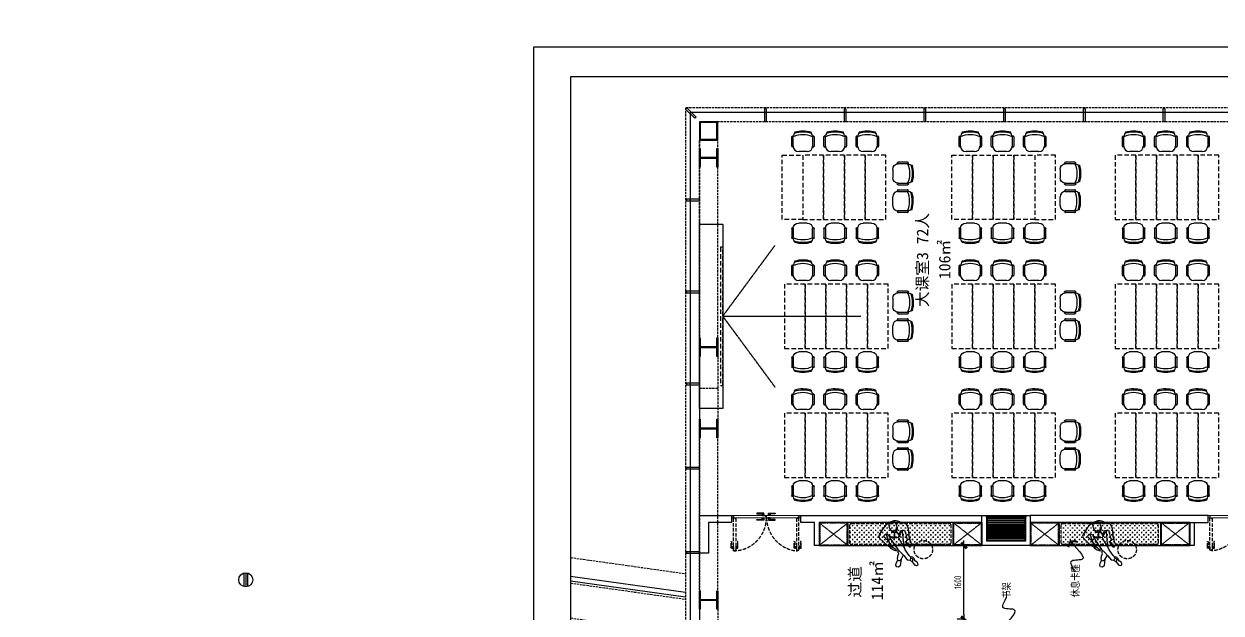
# Model space of a CAD drawing. Header units: millimetres. Extents: x 285006 to 3037698, y -2820855 to 192241.
# Drawn here: x 834084 to 860087, y -625868 to -613076 of the extents above; entities that cross this region are included whole.
import ezdxf
from ezdxf.enums import TextEntityAlignment as Align
from ezdxf.xclip import XClip

# ---------------------------------------------------------------- set-up
doc = ezdxf.new("R2010")
doc.units = ezdxf.units.MM
doc.header["$XCLIPFRAME"] = 2
doc.header["$PDMODE"] = 35
doc.header["$PDSIZE"] = -0.1
for name, pattern in [('1#C-6F$0$CONTINOUS', [0]), ('1#C-6F$0$DASHED2', [0.375, 0.25, -0.125]), ('DASH', [0.35, 0.25, -0.1]), ('DASHED', [0.75, 0.5, -0.25])]:
    doc.linetypes.add(name, pattern=pattern)
for name, color, linetype in [('1#C-6F$0$0-XREF', 7, 'Continuous'), ('1#C-6F$0$S-W-BEAMLINE', 4, '1#C-6F$0$DASHED2'), ('1#C-6F$0$文字图层', 7, 'Continuous'), ('1#C-6F$0$汇水面积', 3, 'Continuous'), ('4玻璃幕墙', 1, 'Continuous'), ('6铝型材', 8, 'Continuous'), ('___', 4, 'Continuous'), ('__附着_A10-J_KJ_2_B_28F_SEN22M3I_设计区$0$A_WALL_BRIK(砌块墙)', 190, 'Continuous'), ('A-DOOR', 60, 'Continuous'), ('BS-SHORT CABINET', 30, 'Continuous'), ('DOOR', 60, 'Continuous'), ('DOOR--02', 8, 'Continuous'), ('DS-FINISH', 20, 'Continuous'), ('FF-FIXT--02', 8, 'DASH'), ('FF-FURN', 51, 'Continuous'), ('FF-TEXT', 50, 'Continuous'), ('FF-活动家具', 51, 'Continuous'), ('FF1-固定家具(落地、到顶)', 30, 'Continuous'), ('WALL', 255, 'Continuous'), ('WALL-地台', 8, 'Continuous')]:
    doc.layers.add(name, color=color, linetype=linetype)
doc.layers.add('WALL-1C-6F-1$0$A-WALL-GLAZ', color=142, linetype='Continuous', lineweight=18)
doc.styles.add('ar', font='arial.ttf')
doc.styles.add('CCD_DIM', font='archs.shx', dxfattribs={"width": 0.7})
doc.styles.add('DIA', font='')
doc.styles.add('T9-L46$0$CCDI-TOG-01', font='arial.ttf')
doc.styles.get('DIA').set_extended_font_data('SimSun')
doc.dimstyles.new('DIM_100', dxfattribs={"dimscale": 100, "dimtxt": 1.5, "dimasz": 1, "dimexe": 1.5, "dimexo": 1.5, "dimgap": 0.6, "dimtad": 1, "dimdec": 0, "dimrnd": 5, "dimzin": 12, "dimdsep": 46, "dimtxsty": 'CCD_DIM', "dimblk": 'CCD_Dimension_Tick', "dimcen": 0.125, "dimclrd": 44, "dimclre": 44, "dimclrt": 50, "dimadec": 0, "dimazin": 0, "dimtfac": 1, "dimtdec": 0, "dimtix": 1, "dimtmove": 2, "dimatfit": 3, "dimldrblk": 'CCD_Leader_Dot', "dimfxl": 5, "dimtvp": 1, "dimtolj": 1, "dimtzin": 0, "dimarcsym": 0})
doc.dimstyles.new('HBA_100', dxfattribs={"dimscale": 100, "dimtxt": 2.5, "dimasz": 1, "dimexe": 2, "dimexo": 2.5, "dimgap": 0.6, "dimtad": 1, "dimdec": 0, "dimzin": 0, "dimdsep": 46, "dimtxsty": 'ar', "dimblk": 'CCD_Dimension_Tick', "dimcen": 0.125, "dimclrd": 44, "dimclre": 44, "dimclrt": 50, "dimadec": 0, "dimazin": 0, "dimtfac": 1, "dimtdec": 0, "dimtix": 1, "dimtmove": 2, "dimatfit": 2, "dimldrblk": 'CCD_Leader_Dot', "dimfxl": 1, "dimtvp": 1, "dimtolj": 1, "dimtzin": 0, "dimarcsym": 0})

# ---------------------------------------------------------------- blocks, each defined once
blk = doc.blocks.new('WALL-1C-6F-1$0$mullion_____')
at = {"layer": '6铝型材'}
for p, q in [((-36798, -1713), (-36798, -1433)), ((-36798, -1433), (-36758, -1433)), ((-36758, -1713), (-36758, -1433)), ((-36798, -1713), (-36758, -1713)), ((-36778, -1713), (-36778, -1733))]:
    blk.add_line(p, q, dxfattribs=at)
blk = doc.blocks.new('WALL-1C-6F-1')
at = {"layer": '4玻璃幕墙'}
for p, q in [((98388635, 18822923), (98374985, 18822923)), ((98374985, 18822923), (98374985, 18796566))]:
    blk.add_line(p, q, dxfattribs=at)
for points in [[(98353235, 18815548), (98374885, 18812505)], [(98353235, 18815447), (98374885, 18812404)]]:
    blk.add_lwpolyline(points, dxfattribs=at)
at = {"layer": 'WALL-地台', "linetype": 'DASH', "ltscale": 200}
for p, q in [((98388735, 18823023), (98374885, 18823023)), ((98374885, 18823023), (98374885, 18796546)), ((98388435, 18822723), (98375185, 18822723)), ((98375185, 18822723), (98375185, 18796566))]:
    blk.add_line(p, q, dxfattribs=at)
for points in [[(98353235, 18815952), (98374885, 18812909)], [(98353235, 18815396), (98374885, 18812354)], [(98353235, 18814639), (98374885, 18811596)], [(98353235, 18814336), (98374885, 18811293)]]:
    blk.add_lwpolyline(points, dxfattribs=at)
at = {"layer": 'WALL-1C-6F-1$0$A-WALL-GLAZ', "lineweight": -3}
for p, rotation in [((98350105, 18795791), 224.9999997527846), ((98339838, 18821289), 180.0000003973278), ((98341569, 18821289), 180.0000003973278), ((98343301, 18821289), 180.0000003973278), ((98345032, 18821289), 180.0000003973278), ((98346763, 18821289), 180.0000003973278), ((98348494, 18821289), 180.0000003973278), ((98376618, 18784248), 269.9999995734953), ((98376618, 18782251), 269.9999995734953), ((98376618, 18780254), 269.9999995734953), ((98376618, 18778424), 269.9999995734953), ((98376618, 18776594), 269.9999995734953)]:
    blk.add_blockref('WALL-1C-6F-1$0$mullion_____', p, dxfattribs=dict(at, rotation=rotation))
blk = doc.blocks.new('1#C-6F$0$DSADSAD')
at = {"layer": '1#C-6F$0$文字图层', "color": 6}
for p, q in [((7943089, -1493991), (7943089, -1494579)), ((7943165, -1493981), (7943165, -1494588)), ((7943241, -1493991), (7943241, -1494579))]:
    blk.add_line(p, q, dxfattribs=at)
blk.add_circle((7943165, -1494285), 304, dxfattribs=at)
blk = doc.blocks.new('A$C64783269')
at = {"layer": 'FF-活动家具'}
for p, q in [((1, 151), (1, 400)), ((41, 151), (41, 400)), ((570, 399), (570, 150)), ((610, 399), (610, 150)), ((419, 0), (191, 0))]:
    blk.add_line(p, q, dxfattribs=at)
for centre, radius, start, end in [((21, 405), 20.8, 344.5058, 195.4229), ((461, 332), 426, 152.8506, 170.8394), ((305, -144), 604, 64.0229, 115.9163), ((305, -200), 730, 70.8382, 109.1021), ((305, -192), 752, 72.7146, 107.2107), ((149, 332), 426, 9.0894, 27.0688), ((590, 405), 20.8, 344.5058, 195.4229), ((21, 145), 20.8, 164.5058, 15.4229), ((191, 150), 150, 179.9644, 269.9644), ((419, 150), 150, 269.9644, 359.9644), ((590, 145), 20.8, 164.5058, 15.4229)]:
    blk.add_arc(centre, radius, start, end, dxfattribs=at)
blk = doc.blocks.new('1#C-6F$0$A$C346419F8')
at = {"layer": '1#C-6F$0$S-W-BEAMLINE', "color": 6, "linetype": '1#C-6F$0$CONTINOUS'}
for points in [[(0, 400), (0, 0), (400, 0), (400, 400)], [(20, 380), (20, 20), (380, 20), (380, 380)]]:
    blk.add_lwpolyline(points, close=True, dxfattribs=at)
blk = doc.blocks.new('1#C-6F$0$A$C13D20D7F')
at = {"layer": '1#C-6F$0$S-W-BEAMLINE', "color": 6, "linetype": '1#C-6F$0$CONTINOUS'}
blk.add_lwpolyline([(380, 200), (20, 200), (20, 13), (0, 13), (0, 413), (20, 413), (20, 225), (380, 225), (380, 413), (400, 413), (400, 13), (380, 13)], close=True, dxfattribs=at)
blk = doc.blocks.new('dfgdergherhre')
at = {"layer": 'WALL-地台', "linetype": 'DASH', "ltscale": 200}
for p, q in [((3268329, 4622650, 0), (3268329, 4627346, 0)), ((3268729, 4622650, 0), (3268729, 4627346, 0)), ((3268329, 4622650, 0), (3268329, 4621284, 0)), ((3268729, 4622650, 0), (3268729, 4621284, 0)), ((3268729, 4621955, 0), (3268329, 4621955, 0)), ((3268329, 4617160, 0), (3268329, 4621284, 0)), ((3268729, 4617160, 0), (3268729, 4621284, 0)), ((3268329, 4617160, 0), (3268329, 4615794, 0)), ((3268729, 4617160, 0), (3268729, 4615794, 0))]:
    blk.add_line(p, q, dxfattribs=at)
at = {"layer": '1#C-6F$0$0-XREF', "ltscale": 1.5, "rotation": 359.999308722076}
for name, p in [('1#C-6F$0$A$C346419F8', (3268329, 4627346, 0)), ('1#C-6F$0$A$C13D20D7F', (3268329, 4626749, 0)), ('1#C-6F$0$A$C13D20D7F', (3268329, 4622638, 0)), ('1#C-6F$0$A$C13D20D7F', (3268329, 4620872, 0)), ('1#C-6F$0$A$C13D20D7F', (3268329, 4617147, 0))]:
    blk.add_blockref(name, p, dxfattribs=at)
blk = doc.blocks.new('*U477')
at = {"layer": 'DOOR', "linetype": 'Continuous', "lineweight": 0, "ltscale": 1000}
for points in [[(-758, 17), (-758, 50), (-1461, 50), (-1461, 50), (-1461, 50), (-1461, 50), (-1461, 50), (-1461, 50), (-1461, 50), (-1461, 50), (-1461, 50), (-1461, 50), (-1461, 50), (-1461, 50), (-1461, 50), (-1461, 50), (-1461, 50), (-1462, 50), (-1462, 18), (-1447, 18), (-1447, 0), (-1446, 0), (-1446, 0), (-1446, 0), (-1446, 0), (-742, 0), (-742, 17)], [(-755, 20), (-755, 50), (-39, 50), (-39, 50), (-39, 50), (-39, 50), (-39, 50), (-39, 50), (-39, 50), (-39, 50), (-39, 50), (-39, 50), (-39, 50), (-39, 50), (-39, 50), (-39, 50), (-39, 50), (-38, 50), (-38, 18), (-53, 18), (-53, 0), (-54, 0), (-54, 0), (-54, 0), (-54, 0), (-739, 0), (-739, 20), (-755, 20)]]:
    blk.add_lwpolyline(points, close=True, dxfattribs=at)
at = {"layer": 'DOOR--02', "linetype": 'DASH', "ltscale": 300}
for p, q in [((-1509, 676), (-1509, 562)), ((-1363, 676), (-1363, 562)), ((-136, 676), (-136, 562)), ((10, 676), (10, 562))]:
    blk.add_line(p, q, dxfattribs=at)
at = {"layer": 'DOOR--02'}
for p, q in [((-835, 98), (-949, 98)), ((-665, 98), (-551, 98)), ((-835, -48), (-949, -48)), ((-665, -48), (-551, -48))]:
    blk.add_line(p, q, dxfattribs=at)
at = {"layer": 'DOOR--02', "linetype": 'DASH', "ltscale": 300}
for points in [[(-1473, 677), (-1473, 712), (-1511, 712), (-1511, 669)], [(-1511, 712), (-1499, 702), (-1499, 676)], [(-1511, 676), (-1511, 562), (-1499, 562), (-1499, 676)], [(-1501, 676), (-1511, 676)], [(-1501, 676), (-1473, 676), (-1473, 676)], [(-1461, 676), (-1461, 727), (-1471, 726), (-1471, 676), (-1461, 676)], [(-1471, 710), (-1461, 710)], [(-1471, 693), (-1461, 693)], [(-1411, 676), (-1411, 727), (-1401, 726), (-1401, 676), (-1411, 676)], [(-1401, 710), (-1411, 710)], [(-1401, 693), (-1411, 693)], [(-1399, 677), (-1399, 712), (-1361, 712), (-1361, 669)], [(-1371, 676), (-1399, 676), (-1399, 676)], [(-1361, 712), (-1373, 702), (-1373, 676)], [(-1361, 676), (-1361, 562), (-1373, 562), (-1373, 676)], [(-1371, 676), (-1361, 676)], [(-100, 677), (-100, 712), (-138, 712), (-138, 669)], [(-138, 712), (-126, 702), (-126, 676)], [(-138, 676), (-138, 562), (-126, 562), (-126, 676)], [(-128, 676), (-138, 676)], [(-128, 676), (-100, 676), (-100, 676)], [(-88, 676), (-88, 727), (-98, 726), (-98, 676), (-88, 676)], [(-98, 710), (-88, 710)], [(-98, 693), (-88, 693)], [(-38, 676), (-38, 727), (-28, 726), (-28, 676), (-38, 676)], [(-28, 710), (-38, 710)], [(-28, 693), (-38, 693)], [(-26, 677), (-26, 712), (12, 712), (12, 669)], [(2, 676), (-26, 676), (-26, 676)], [(12, 712), (0, 702), (0, 676)], [(12, 676), (12, 562), (0, 562), (0, 676)], [(2, 676), (12, 676)]]:
    blk.add_lwpolyline(points, dxfattribs=at)
for points in [[(-1473, 711), (-1473, 677), (-1471, 677), (-1471, 711)], [(-1428, 755), (-1461, 755), (-1461, 51), (-1461, 51), (-1461, 51), (-1461, 51), (-1461, 51), (-1461, 51), (-1461, 51), (-1461, 51), (-1461, 51), (-1461, 51), (-1461, 51), (-1461, 51), (-1461, 51), (-1461, 51), (-1461, 51), (-1461, 50), (-1429, 50), (-1429, 65), (-1411, 65), (-1411, 66), (-1411, 66), (-1411, 66), (-1411, 66), (-1411, 770), (-1428, 770)], [(-1399, 711), (-1399, 677), (-1401, 677), (-1401, 711)], [(-100, 711), (-100, 677), (-98, 677), (-98, 711)], [(-68, 766), (-38, 766), (-38, 51), (-38, 51), (-38, 51), (-38, 51), (-38, 51), (-38, 51), (-38, 51), (-38, 51), (-38, 51), (-38, 51), (-38, 51), (-38, 51), (-38, 51), (-38, 51), (-38, 51), (-38, 50), (-70, 50), (-70, 65), (-88, 65), (-88, 66), (-88, 66), (-88, 66), (-88, 66), (-88, 751), (-68, 751), (-68, 766)], [(-26, 711), (-26, 677), (-28, 677), (-28, 711)]]:
    blk.add_lwpolyline(points, close=True, dxfattribs=at)
at = {"layer": 'DOOR--02'}
for points in [[(-835, 100), (-949, 100), (-949, 88), (-835, 88)], [(-834, 62), (-800, 62), (-800, 100), (-843, 100)], [(-836, 50), (-785, 50), (-785, 60), (-836, 60), (-836, 50)], [(-835, 90), (-835, 100)], [(-800, 100), (-809, 88), (-835, 88)], [(-835, 90), (-835, 62), (-835, 62)], [(-819, 60), (-819, 50)], [(-802, 60), (-802, 50)], [(-664, 50), (-715, 50), (-715, 60), (-664, 60), (-664, 50)], [(-666, 62), (-700, 62), (-700, 100), (-657, 100)], [(-700, 100), (-691, 88), (-665, 88)], [(-698, 60), (-698, 50)], [(-681, 60), (-681, 50)], [(-665, 100), (-551, 100), (-551, 88), (-665, 88)], [(-665, 90), (-665, 100)], [(-665, 90), (-665, 62), (-665, 62)], [(-835, -50), (-949, -50), (-949, -38), (-835, -38)], [(-834, -12), (-800, -12), (-800, -50), (-843, -50)], [(-836, 0), (-785, 0), (-785, -10), (-836, -10), (-836, 0)], [(-835, -40), (-835, -12), (-835, -12)], [(-800, -50), (-809, -38), (-835, -38)], [(-835, -40), (-835, -50)], [(-819, -10), (-819, 0)], [(-802, -10), (-802, 0)], [(-664, 0), (-715, 0), (-715, -10), (-664, -10), (-664, 0)], [(-666, -12), (-700, -12), (-700, -50), (-657, -50)], [(-700, -50), (-691, -38), (-665, -38)], [(-698, -10), (-698, 0)], [(-681, -10), (-681, 0)], [(-665, -40), (-665, -12), (-665, -12)], [(-665, -50), (-551, -50), (-551, -38), (-665, -38)], [(-665, -40), (-665, -50)]]:
    blk.add_lwpolyline(points, dxfattribs=at)
for points in [[(-800, 62), (-835, 62), (-835, 60), (-800, 60)], [(-700, 62), (-665, 62), (-665, 60), (-700, 60)], [(-800, -12), (-835, -12), (-835, -10), (-800, -10)], [(-700, -12), (-665, -12), (-665, -10), (-700, -10)]]:
    blk.add_lwpolyline(points, close=True, dxfattribs=at)
at = {"layer": 'DOOR--02', "linetype": 'DASH', "ltscale": 300}
for centre, radius, start, end in [((-1494, 38), 736, 0.9237, 83.5121), ((-39, 50), 716, 89.9199, 182.4029)]:
    blk.add_arc(centre, radius, start, end, dxfattribs=at)
at = {"layer": 'DS-FINISH', "linetype": 'Continuous', "lineweight": 0, "ltscale": 1000}
for points in [[(-1500, 50), (-1465, 50), (-1465, 15), (-1450, 15), (-1450, 0), (-1500, 0), (-1500, 50)], [(-35, 50), (0, 50), (0, 0), (-50, 0), (-50, 15), (-35, 15), (-35, 50), (0, 50)]]:
    blk.add_lwpolyline(points, dxfattribs=at)
blk = doc.blocks.new('A$C2ABA4370')
at = {"color": 8}
blk.add_wipeout([(671, 1032), (702, 979), (717, 925), (736, 785), (733, 736), (758, 678), (749, 668), (777, 596), (798, 536), (780, 523), (776, 513), (764, 505), (757, 489), (752, 482), (736, 501), (723, 496), (698, 596), (689, 592), (675, 557), (667, 557), (662, 570), (664, 632), (693, 658), (680, 676), (650, 806), (621, 897), (590, 896), (575, 874), (600, 565), (610, 492), (640, 423), (736, 287), (774, 242), (796, 252), (829, 237), (860, 203), (855, 190), (889, 146), (928, 122), (943, 94), (949, 57), (914, 40), (870, 51), (822, 107), (804, 136), (749, 171), (686, 183), (603, 283), (590, 295), (539, 199), (517, 34), (476, 0), (433, 8), (411, 41), (421, 90), (446, 149), (456, 182), (449, 198), (457, 272), (483, 329), (471, 350), (471, 416), (457, 431), (300, 666), (261, 726), (243, 760), (259, 772), (244, 777), (192, 807), (175, 801), (242, 619), (256, 596), (258, 579), (279, 567), (297, 550), (287, 536), (303, 524), (322, 505), (330, 493), (349, 472), (393, 438), (418, 423), (406, 420), (430, 407), (427, 397), (353, 421), (283, 465), (251, 509), (239, 507), (207, 533), (166, 560), (103, 626), (18, 700), (0, 748), (12, 788), (67, 880), (121, 959), (172, 1013), (224, 1057), (275, 1086), (366, 1120), (421, 1120), (485, 1103), (551, 1071), (592, 1075), (623, 1064)], dxfattribs=at)
for p, q in [((67, 880), (12, 788)), ((121, 959), (67, 880)), ((172, 1013), (121, 959)), ((224, 1057), (172, 1013)), ((275, 1086), (224, 1057)), ((261, 1062), (240, 1032)), ((240, 1032), (244, 991)), ((248, 977), (243, 975)), ((243, 975), (260, 942)), ((244, 991), (248, 977)), ((260, 942), (279, 905)), ((299, 1086), (261, 1062)), ((366, 1120), (275, 1086)), ((279, 905), (304, 871)), ((337, 1095), (299, 1086)), ((322, 877), (300, 888)), ((304, 871), (326, 851)), ((356, 872), (322, 877)), ((376, 1090), (337, 1095)), ((390, 880), (356, 872)), ((421, 1120), (366, 1120)), ((401, 1069), (376, 1090)), ((411, 893), (390, 880)), ((414, 1051), (401, 1069)), ((410, 866), (432, 881)), ((424, 912), (411, 893)), ((436, 895), (411, 875)), ((424, 1047), (414, 1051)), ((437, 918), (416, 945)), ((416, 945), (424, 912)), ((485, 1103), (421, 1120)), ((421, 869), (444, 828)), ((431, 1013), (424, 1047)), ((452, 954), (431, 1013)), ((432, 881), (450, 908)), ((450, 939), (437, 918)), ((450, 908), (452, 954)), ((551, 1071), (485, 1103)), ((513, 871), (504, 838)), ((535, 876), (513, 871)), ((570, 880), (535, 876)), ((592, 1075), (551, 1071)), ((575, 874), (590, 896)), ((600, 565), (575, 874)), ((590, 896), (621, 897)), ((623, 1064), (592, 1075)), ((621, 897), (650, 806)), ((671, 1032), (623, 1064)), ((702, 979), (671, 1032)), ((717, 925), (702, 979)), ((736, 785), (717, 925)), ((12, 788), (0, 748)), ((0, 748), (18, 700)), ((18, 700), (103, 626)), ((103, 626), (166, 560)), ((126, 731), (133, 771)), ((167, 698), (126, 731)), ((133, 771), (159, 796)), ((159, 796), (192, 807)), ((232, 634), (167, 698)), ((175, 801), (242, 619)), ((192, 807), (244, 777)), ((256, 596), (232, 634)), ((259, 772), (243, 760)), ((243, 760), (261, 726)), ((244, 777), (259, 772)), ((258, 579), (256, 596)), ((279, 567), (258, 579)), ((263, 753), (261, 763)), ((261, 726), (300, 666)), ((295, 738), (263, 753)), ((343, 726), (295, 738)), ((300, 666), (457, 431)), ((370, 701), (321, 704)), ((326, 851), (353, 845)), ((364, 854), (342, 855)), ((387, 746), (343, 726)), ((353, 845), (379, 850)), ((390, 720), (370, 701)), ((379, 850), (399, 836)), ((395, 728), (382, 838)), ((407, 706), (395, 728)), ((399, 836), (409, 842)), ((469, 722), (407, 706)), ((409, 842), (410, 866)), ((444, 828), (473, 793)), ((499, 770), (469, 722)), ((473, 793), (487, 791)), ((512, 646), (473, 719)), ((504, 838), (480, 807)), ((482, 747), (515, 750)), ((487, 791), (499, 770)), ((503, 777), (521, 793)), ((566, 558), (512, 646)), ((521, 793), (532, 816)), ((650, 806), (680, 676)), ((664, 632), (662, 570)), ((693, 658), (664, 632)), ((675, 557), (689, 592)), ((680, 676), (693, 658)), ((689, 592), (698, 596)), ((690, 676), (708, 689)), ((698, 596), (723, 496)), ((708, 689), (750, 682)), ((733, 736), (736, 785)), ((758, 678), (733, 736)), ((749, 668), (758, 678)), ((777, 596), (749, 668)), ((798, 536), (777, 596)), ((166, 560), (207, 533)), ((207, 533), (239, 507)), ((239, 507), (251, 509)), ((246, 534), (260, 550)), ((247, 513), (246, 534)), ((251, 509), (283, 465)), ((260, 550), (283, 552)), ((297, 550), (279, 567)), ((297, 496), (279, 496)), ((283, 465), (353, 421)), ((287, 536), (297, 550)), ((303, 524), (287, 536)), ((314, 485), (297, 496)), ((322, 505), (303, 524)), ((325, 480), (314, 485)), ((330, 493), (322, 505)), ((329, 489), (325, 480)), ((349, 472), (330, 493)), ((393, 438), (349, 472)), ((353, 421), (427, 397)), ((418, 423), (393, 438)), ((406, 420), (418, 423)), ((430, 407), (406, 420)), ((427, 397), (430, 407)), ((457, 431), (533, 353)), ((457, 272), (483, 329)), ((471, 350), (471, 416)), ((483, 329), (471, 350)), ((533, 353), (603, 283)), ((590, 295), (537, 196)), ((610, 487), (566, 558)), ((610, 492), (600, 565)), ((640, 423), (610, 492)), ((736, 287), (640, 423)), ((662, 570), (667, 557)), ((667, 557), (675, 557)), ((723, 496), (736, 501)), ((736, 501), (752, 482)), ((752, 482), (757, 489)), ((757, 489), (764, 505)), ((764, 505), (776, 513)), ((776, 513), (780, 523)), ((780, 523), (798, 536)), ((411, 41), (421, 90)), ((433, 8), (411, 41)), ((421, 90), (446, 149)), ((476, 0), (433, 8)), ((446, 149), (456, 182)), ((449, 198), (457, 272)), ((466, 160), (449, 198)), ((485, 152), (466, 160)), ((517, 34), (476, 0)), ((513, 154), (485, 152)), ((537, 196), (513, 154)), ((539, 199), (517, 34)), ((603, 283), (686, 183)), ((686, 183), (749, 171)), ((774, 242), (736, 287)), ((749, 171), (804, 136)), ((763, 182), (774, 211)), ((774, 211), (772, 234)), ((796, 252), (774, 242)), ((811, 205), (793, 216)), ((829, 237), (796, 252)), ((804, 136), (822, 107)), ((822, 186), (811, 205)), ((811, 126), (825, 156)), ((825, 156), (822, 186)), ((822, 107), (870, 51)), ((860, 203), (829, 237)), ((855, 190), (860, 203)), ((889, 146), (855, 190)), ((870, 51), (913, 40)), ((928, 122), (889, 146)), ((914, 40), (949, 57)), ((943, 94), (928, 122)), ((949, 57), (943, 94))]:
    blk.add_line(p, q, dxfattribs=at)
blk = doc.blocks.new('*U1127')
at = {"layer": 'FF1-固定家具(落地、到顶)', "color": 55, "linetype": 'DASH', "ltscale": 100}
for p, q in [((15, 485), (612, 15)), ((15, 15), (612, 485)), ((627, 0), (627, 500))]:
    blk.add_line(p, q, dxfattribs=at)
at = {"layer": 'FF1-固定家具(落地、到顶)'}
blk.add_lwpolyline([(0, 500), (627, 500), (627, 0), (0, 0)], close=True, dxfattribs=at)
at = {"layer": 'FF1-固定家具(落地、到顶)', "color": 55, "linetype": 'DASH', "ltscale": 100}
blk.add_lwpolyline([(15, 485), (612, 485), (612, 15), (15, 15)], close=True, dxfattribs=at)
blk = doc.blocks.new('*U1128')
at = {"layer": 'FF1-固定家具(落地、到顶)', "color": 55, "linetype": 'DASH', "ltscale": 100}
for p, q in [((15, 485), (612, 15)), ((15, 15), (612, 485)), ((627, 0), (627, 500))]:
    blk.add_line(p, q, dxfattribs=at)
at = {"layer": 'FF1-固定家具(落地、到顶)'}
blk.add_lwpolyline([(0, 500), (627, 500), (627, 0), (0, 0)], close=True, dxfattribs=at)
at = {"layer": 'FF1-固定家具(落地、到顶)', "color": 55, "linetype": 'DASH', "ltscale": 100}
blk.add_lwpolyline([(15, 485), (612, 485), (612, 15), (15, 15)], close=True, dxfattribs=at)
blk = doc.blocks.new('CCD_Leader_Arrow')
at = {"color": 0, "linetype": 'ByBlock'}
blk.add_line((0, 0), (-1, 0), dxfattribs=at)
for points in [[(-0.86, 0.67), (-0.6, 0.85), (-0.24, 0), (0, 0)], [(-0.86, -0.67), (-0.6, -0.85), (-0.24, 0), (0, 0)]]:
    blk.add_solid(points, dxfattribs=at)
blk = doc.blocks.new('CCD_Dimension_Tick')
at = {"color": 0, "linetype": 'ByBlock'}
for p, q in [((-1.09, 0), (0, 0)), ((0, 0), (1.09, 0))]:
    blk.add_line(p, q, dxfattribs=at)
at = {"color": 0, "linetype": 'Continuous', "const_width": 0.608}
blk.add_lwpolyline([(-0.61, -0.61), (0.61, 0.61)], dxfattribs=at)
blk = doc.blocks.new('*D1148')
at = {"layer": '___', "color": 44, "lineweight": -2, "transparency": 16777216}
for p, q in [((849056, -308602), (848956, -308602)), ((849156, -309102), (849156, -308452)), ((849156, -308602), (849461, -308602)), ((849461, -308534), (849461, -308752)), ((849561, -308602), (849661, -308602))]:
    blk.add_line(p, q, dxfattribs=at)
at = {"layer": 'Defpoints', "color": 0, "transparency": 16777216}
for p in [(849461, -308384, 0), (849461, -308602), (849156, -623499, 0)]:
    blk.add_point(p, dxfattribs=at)
at = {"layer": '___', "color": 44, "lineweight": -2, "transparency": 16777216, "xscale": 100, "yscale": 100, "zscale": 100}
blk.add_blockref('CCD_Dimension_Tick', (849156, -308602), dxfattribs=at)
at = {"layer": '___', "color": 44, "lineweight": -2, "transparency": 16777216, "xscale": 100, "yscale": 100, "zscale": 100, "rotation": 180}
blk.add_blockref('CCD_Dimension_Tick', (849461, -308602), dxfattribs=at)
at = {"layer": '___', "color": 50, "transparency": 16777216, "insert": (849308, -308467), "char_height": 150, "attachment_point": 5, "style": 'CCD_DIM'}
blk.add_mtext('\\A1;305', dxfattribs=at)
blk = doc.blocks.new('CCD_Leader_Dot')
at = {"color": 0, "linetype": 'ByBlock'}
blk.add_line((-5, 0), (-10, 0), dxfattribs=at)
at = {"color": 0, "linetype": 'ByBlock', "const_width": 5}
blk.add_lwpolyline([(-2.5, 0, 1), (2.5, 0, 1)], format="xyb", close=True, dxfattribs=at)
blk = doc.blocks.new('*D1149')
at = {"layer": '___', "color": 44, "lineweight": -2, "transparency": 16777216}
for p, q in [((854503, -624399), (854353, -624399)), ((854503, -625900), (854503, -624499)), ((854503, -626000), (854353, -626000))]:
    blk.add_line(p, q, dxfattribs=at)
at = {"layer": 'Defpoints', "color": 0, "transparency": 16777216}
for p in [(854503, -624399), (854506, -624399, 0), (854506, -626000, 0)]:
    blk.add_point(p, dxfattribs=at)
at = {"layer": '___', "color": 44, "lineweight": -2, "transparency": 16777216, "xscale": 100, "yscale": 100, "zscale": 100}
for p, rotation in [((854503, -624399), 90), ((854503, -626000), 270)]:
    blk.add_blockref('CCD_Dimension_Tick', p, dxfattribs=dict(at, rotation=rotation))
at = {"layer": '___', "color": 50, "transparency": 16777216, "insert": (854368, -625200), "char_height": 150, "attachment_point": 5, "rotation": 90, "style": 'CCD_DIM'}
blk.add_mtext('\\A1;1600', dxfattribs=at)
blk = doc.blocks.new('DFHRTHRTJYTJYT')
at = {"layer": 'FF-TEXT', "color": 50, "style": 'DIA'}
for s, rotation, p in [('大课室3 72人 ', 89.9152, (927372, -618116)), ('106㎡', 89.9152, (927855, -618190)), ('114㎡', 90.0848, (926391, -625164)), ('过道', 90.0848, (925909, -625190))]:
    blk.add_text(s, height=250, rotation=rotation, dxfattribs=at).set_placement(p, align=Align.MIDDLE_CENTER)
at = {"layer": 'FF-TEXT', "color": 2, "style": 'T9-L46$0$CCDI-TOG-01', "width": 0.8}
for s, p in [('休息卡座', (930774, -625524)), ('书架', (929280, -625556))]:
    blk.add_text(s, height=160, rotation=90, dxfattribs=at).set_placement(p)

msp = doc.modelspace()

# ---------------------------------------------------------------- linework, layer by layer
at = {"color": 8, "linetype": 'DASH'}
for q in [(850397.1, -617885.3, 0), (852263.6, -619423.7, 0), (850397.1, -620962.1, 0)]:
    msp.add_line((849262.7, -619423.7, 0), q, dxfattribs=at)
at = {"elevation": 0}
msp.add_lwpolyline([(845956.1, -624172.5), (845956.1, -636201.2), (846388.1, -636328.8), (845566.8, -636403.7), (845956.1, -636516.1), (845956.1, -647092.8)], dxfattribs=at)
at = {"layer": 'A-DOOR', "elevation": 0}
msp.add_lwpolyline([(854993.3, -623749.1), (855843.4, -623749.1), (855843.4, -623789.1), (854993.3, -623789.1), (854993.3, -623749.1)], dxfattribs=at)
for points in [[(855013.3, -623809), (855823.4, -623809), (855823.4, -623849), (855013.3, -623849)], [(855013.3, -623859), (855823.4, -623859), (855823.4, -623899), (855013.3, -623899)], [(855013.3, -623909), (855823.4, -623909), (855823.4, -623949), (855013.3, -623949)], [(855013.3, -623959), (855823.4, -623959), (855823.4, -623999), (855013.3, -623999)], [(855013.3, -624009), (855823.4, -624009), (855823.4, -624049), (855013.3, -624049)], [(855013.3, -624059), (855823.4, -624059), (855823.4, -624099), (855013.3, -624099)], [(855013.3, -624109), (855823.4, -624109), (855823.4, -624149), (855013.3, -624149)], [(855013.3, -624159), (855823.4, -624159), (855823.4, -624199), (855013.3, -624199)], [(855013.3, -624209), (855823.4, -624209), (855823.4, -624249), (855013.3, -624249)], [(855013.3, -624259), (855823.4, -624259), (855823.4, -624299), (855013.3, -624299)]]:
    msp.add_lwpolyline(points, close=True, dxfattribs=at)
at = {"layer": 'Defpoints', "elevation": 0}
msp.add_lwpolyline([(845156.1, -613574.9), (865505.7, -613574.9), (865505.7, -671254), (845156.1, -671254)], close=True, dxfattribs=at)
at = {"layer": 'FF-FURN', "linetype": 'DASHED', "ltscale": 200}
for points in [[(851004.3, -615923.7), (851004.3, -617323.7), (850554.3, -617323.7), (850554.3, -615923.7)], [(851454.3, -617323.7), (851454.3, -615923.7), (851004.3, -615923.7), (851004.3, -617323.7)], [(851904.3, -617323.7), (851904.3, -615923.7), (851454.3, -615923.7), (851454.3, -617323.7)], [(852354.3, -617323.7), (852354.3, -615923.7), (851904.3, -615923.7), (851904.3, -617323.7)], [(852354.3, -615923.7), (852354.3, -617323.7), (852804.3, -617323.7), (852804.3, -615923.7)], [(854689.3, -615923.7), (854689.3, -617323.7), (854239.3, -617323.7), (854239.3, -615923.7)], [(855139.3, -615923.7), (855139.3, -617323.7), (854689.3, -617323.7), (854689.3, -615923.7)], [(855589.3, -615923.7), (855589.3, -617323.7), (855139.3, -617323.7), (855139.3, -615923.7)], [(856039.3, -615923.7), (856039.3, -617323.7), (855589.3, -617323.7), (855589.3, -615923.7)], [(856039.3, -615923.7), (856039.3, -617323.7), (856489.3, -617323.7), (856489.3, -615923.7)], [(857786.8, -615923.7), (857786.8, -617323.7), (858236.8, -617323.7), (858236.8, -615923.7)], [(858236.8, -615923.7), (858236.8, -617323.7), (858686.8, -617323.7), (858686.8, -615923.7)], [(858686.8, -615923.7), (858686.8, -617323.7), (859136.8, -617323.7), (859136.8, -615923.7)], [(859136.8, -615923.7), (859136.8, -617323.7), (859586.8, -617323.7), (859586.8, -615923.7)], [(859586.8, -615923.7), (859586.8, -617323.7), (860036.8, -617323.7), (860036.8, -615923.7)], [(850604.3, -618723.7), (850604.3, -620123.7), (851054.3, -620123.7), (851054.3, -618723.7)], [(851054.3, -618723.7), (851054.3, -620123.7), (851504.3, -620123.7), (851504.3, -618723.7)], [(851504.3, -618723.7), (851504.3, -620123.7), (851954.3, -620123.7), (851954.3, -618723.7)], [(851954.3, -618723.7), (851954.3, -620123.7), (852404.3, -620123.7), (852404.3, -618723.7)], [(852404.3, -618723.7), (852404.3, -620123.7), (852854.3, -620123.7), (852854.3, -618723.7)], [(854239.3, -618723.7), (854239.3, -620123.7), (854689.3, -620123.7), (854689.3, -618723.7)], [(854689.3, -618723.7), (854689.3, -620123.7), (855139.3, -620123.7), (855139.3, -618723.7)], [(855139.3, -618723.7), (855139.3, -620123.7), (855589.3, -620123.7), (855589.3, -618723.7)], [(855589.3, -618723.7), (855589.3, -620123.7), (856039.3, -620123.7), (856039.3, -618723.7)], [(856039.3, -618723.7), (856039.3, -620123.7), (856489.3, -620123.7), (856489.3, -618723.7)], [(857786.8, -618723.7), (857786.8, -620123.7), (858236.8, -620123.7), (858236.8, -618723.7)], [(858236.8, -618723.7), (858236.8, -620123.7), (858686.8, -620123.7), (858686.8, -618723.7)], [(858686.8, -618723.7), (858686.8, -620123.7), (859136.8, -620123.7), (859136.8, -618723.7)], [(859136.8, -618723.7), (859136.8, -620123.7), (859586.8, -620123.7), (859586.8, -618723.7)], [(859586.8, -618723.7), (859586.8, -620123.7), (860036.8, -620123.7), (860036.8, -618723.7)], [(850604.3, -621523.7), (850604.3, -622923.7), (851054.3, -622923.7), (851054.3, -621523.7)], [(851054.3, -621523.7), (851054.3, -622923.7), (851504.3, -622923.7), (851504.3, -621523.7)], [(851504.3, -621523.7), (851504.3, -622923.7), (851954.3, -622923.7), (851954.3, -621523.7)], [(851954.3, -621523.7), (851954.3, -622923.7), (852404.3, -622923.7), (852404.3, -621523.7)], [(852404.3, -621523.7), (852404.3, -622923.7), (852854.3, -622923.7), (852854.3, -621523.7)], [(854239.3, -621523.7), (854239.3, -622923.7), (854689.3, -622923.7), (854689.3, -621523.7)], [(854689.3, -621523.7), (854689.3, -622923.7), (855139.3, -622923.7), (855139.3, -621523.7)], [(855139.3, -621523.7), (855139.3, -622923.7), (855589.3, -622923.7), (855589.3, -621523.7)], [(855589.3, -621523.7), (855589.3, -622923.7), (856039.3, -622923.7), (856039.3, -621523.7)], [(856039.3, -621523.7), (856039.3, -622923.7), (856489.3, -622923.7), (856489.3, -621523.7)], [(857786.8, -621523.7), (857786.8, -622923.7), (858236.8, -622923.7), (858236.8, -621523.7)], [(858236.8, -621523.7), (858236.8, -622923.7), (858686.8, -622923.7), (858686.8, -621523.7)], [(858686.8, -621523.7), (858686.8, -622923.7), (859136.8, -622923.7), (859136.8, -621523.7)], [(859136.8, -621523.7), (859136.8, -622923.7), (859586.8, -622923.7), (859586.8, -621523.7)], [(859586.8, -621523.7), (859586.8, -622923.7), (860036.8, -622923.7), (860036.8, -621523.7)]]:
    msp.add_lwpolyline(points, close=True, dxfattribs=at)
at = {"layer": 'FF-FURN', "linetype": 'DASHED', "ltscale": 200, "elevation": 0}
msp.add_lwpolyline([(849212.7, -620923.7), (849262.7, -620923.7), (849262.7, -617923.7), (849212.7, -617923.7)], close=True, dxfattribs=at)
at = {"layer": 'FF-FURN', "linetype": 'DASH', "ltscale": 300}
for centre in [(853619.8, -624490.1), (858047.3, -624490.1)]:
    msp.add_circle(centre, 200, dxfattribs=at)
at = {"layer": 'WALL', "elevation": 0}
for points in [[(849262.7, -621423.7), (848756, -621423.7), (848756, -617423.7), (849262.7, -617423.7)], [(848955.8, -623899), (848955.7, -624569.4), (848756, -624569.4), (848756.2, -623749), (849455.9, -623749), (849455.9, -623899)], [(859405.8, -623899.1), (859505.8, -623899.1), (859505.8, -624399), (859405.8, -624399)]]:
    msp.add_lwpolyline(points, close=True, dxfattribs=at)
for points in [[(850955.9, -623899), (850955.9, -623749.1), (854893.3, -623749.1), (854893.3, -623749.1), (854993.3, -623749.1), (854993.3, -624299), (855843.4, -624299), (855843.4, -623749.1), (855943.4, -623749.1), (855943.4, -624399), (854893.3, -624399), (854893.3, -623899), (851355.9, -623899), (851355.9, -624399), (851255.9, -624399), (851255.9, -623899), (850955.9, -623899), (850955.9, -623749)], [(854893.3, -623899), (854893.3, -623749.1)], [(859805.8, -623899.1), (859805.8, -623749.1)]]:
    msp.add_lwpolyline(points, dxfattribs=at)

# ---------------------------------------------------------------- block references
at = {"xscale": -1, "rotation": 180}
for p in [(851355.9, -623899, 0), (855943.4, -623899, 0)]:
    msp.add_blockref('*U1127', p, dxfattribs=at)
at = {"rotation": 180}
for name, p in [('*U1128', (854893.3, -623899, 0)), ('*U1127', (859405.8, -623899, 0))]:
    msp.add_blockref(name, p, dxfattribs=at)
at = {"layer": '1#C-6F$0$0-XREF', "ltscale": 1.5}
ref = msp.add_blockref('WALL-1C-6F-1', (-97526656.2, -19436734.2, 0), dxfattribs=dict(at, rotation=359.999308722076))
XClip(ref).set_block_clipping_path([(98372385.8231538981, 18767467.007476639), (98391135.4026873261, 18767467.2336917371), (98391134.7242774069, 18823696.4636914618), (98372385.144743979, 18823696.2374763638)])
at = {"layer": '1#C-6F$0$汇水面积', "xscale": 0.4999999999999999, "yscale": 0.4999999999999999, "zscale": 0.4999999999999999, "rotation": 359.999308721688}
msp.add_blockref('1#C-6F$0$DSADSAD', (-3132671.7, 122045.9, 0), dxfattribs=at)
at = {"layer": '__附着_A10-J_KJ_2_B_28F_SEN22M3I_设计区$0$A_WALL_BRIK(砌块墙)'}
msp.add_blockref('dfgdergherhre', (-2419573.4, -5242944.6), dxfattribs=at)
at = {"layer": 'DS-FINISH', "rotation": 180}
msp.add_blockref('*U477', (849455.9, -623749, 0), dxfattribs=at)
at = {"layer": 'DS-FINISH', "xscale": -1, "rotation": 180}
msp.add_blockref('*U477', (861305.8, -623749, 0), dxfattribs=at)
at = {"layer": 'FF-FURN', "linetype": 'DASHED', "ltscale": 200, "xscale": 0.8, "yscale": 0.8, "zscale": 0.8}
for p in [(850760.1, -615848.8), (851460.1, -615848.8), (852160.1, -615848.8), (854395.1, -615848.8), (855095.1, -615848.8), (855795.1, -615848.8), (857942.6, -615848.8), (858642.6, -615848.8), (859342.6, -615848.8), (850760.1, -618648.8), (851460.1, -618648.8), (852160.1, -618648.8), (854395.1, -618648.8), (855095.1, -618648.8), (855795.1, -618648.8), (857942.6, -618648.8), (858642.6, -618648.8), (859342.6, -618648.8), (850760.1, -621448.8), (851460.1, -621448.8), (852160.1, -621448.8), (854395.1, -621448.8), (855095.1, -621448.8), (855795.1, -621448.8), (857942.6, -621448.8), (858642.6, -621448.8), (859342.6, -621448.8)]:
    msp.add_blockref('A$C64783269', p, dxfattribs=at)
at = {"layer": 'FF-FURN', "linetype": 'DASHED', "ltscale": 200}
for p, xscale, yscale, zscale, rotation in [((852954.3, -616567.9), -0.8, 0.8, 0.8, 269.9999999999999), ((856589.3, -616567.9), -0.8, 0.8, 0.8, 269.9999999999999), ((852954.3, -616679.5), 0.8000000000000002, 0.8000000000000002, 0.8000000000000002, 270.0000006730583), ((856589.3, -616679.5), 0.8000000000000002, 0.8000000000000002, 0.8000000000000002, 270.0000006730583), ((850760.1, -617398.7), -0.8, 0.8, 0.8, 180), ((851460.1, -617398.7), -0.8, 0.8, 0.8, 180), ((852160.1, -617398.7), -0.8, 0.8, 0.8, 180), ((854395.1, -617398.7), -0.8, 0.8, 0.8, 180), ((855095.1, -617398.7), -0.8, 0.8, 0.8, 180), ((855795.1, -617398.7), -0.8, 0.8, 0.8, 180), ((857942.6, -617398.7), -0.8, 0.8, 0.8, 180), ((858642.6, -617398.7), -0.8, 0.8, 0.8, 180), ((859342.6, -617398.7), -0.8, 0.8, 0.8, 180), ((852954.3, -619367.9), -0.8, 0.8, 0.8, 269.9999999999999), ((856589.3, -619367.9), -0.8, 0.8, 0.8, 269.9999999999999), ((852954.3, -619479.5), 0.8000000000000002, 0.8000000000000002, 0.8000000000000002, 270.0000006730583), ((856589.3, -619479.5), 0.8000000000000002, 0.8000000000000002, 0.8000000000000002, 270.0000006730583), ((850760.1, -620198.7), -0.8, 0.8, 0.8, 180), ((851460.1, -620198.7), -0.8, 0.8, 0.8, 180), ((852160.1, -620198.7), -0.8, 0.8, 0.8, 180), ((854395.1, -620198.7), -0.8, 0.8, 0.8, 180), ((855095.1, -620198.7), -0.8, 0.8, 0.8, 180), ((855795.1, -620198.7), -0.8, 0.8, 0.8, 180), ((857942.6, -620198.7), -0.8, 0.8, 0.8, 180), ((858642.6, -620198.7), -0.8, 0.8, 0.8, 180), ((859342.6, -620198.7), -0.8, 0.8, 0.8, 180), ((852954.3, -622167.9), -0.8, 0.8, 0.8, 269.9999999999999), ((856589.3, -622167.9), -0.8, 0.8, 0.8, 269.9999999999999), ((852954.3, -622279.5), 0.8000000000000002, 0.8000000000000002, 0.8000000000000002, 270.0000006730583), ((856589.3, -622279.5), 0.8000000000000002, 0.8000000000000002, 0.8000000000000002, 270.0000006730583), ((850760.1, -622998.7), -0.8, 0.8, 0.8, 180), ((851460.1, -622998.7), -0.8, 0.8, 0.8, 180), ((852160.1, -622998.7), -0.8, 0.8, 0.8, 180), ((854395.1, -622998.7), -0.8, 0.8, 0.8, 180), ((855095.1, -622998.7), -0.8, 0.8, 0.8, 180), ((855795.1, -622998.7), -0.8, 0.8, 0.8, 180), ((857942.6, -622998.7), -0.8, 0.8, 0.8, 180), ((858642.6, -622998.7), -0.8, 0.8, 0.8, 180), ((859342.6, -622998.7), -0.8, 0.8, 0.8, 180)]:
    msp.add_blockref('A$C64783269', p, dxfattribs=dict(at, xscale=xscale, yscale=yscale, zscale=zscale, rotation=rotation))

# ---------------------------------------------------------------- dimensions: what is measured, and where the dimension line sits
at = {"layer": '___'}
dim = msp.add_linear_dim(base=(849461, -308601.6), p1=(849155.9, -623499, 0), p2=(849461, -308383.7, 0), dimstyle='DIM_100', override={"dimfxlon": 1}, dxfattribs=at)
dim.commit()
dim.dimension.update_dxf_attribs({"geometry": '*D1148', "text_midpoint": (849308.4, -308466.6)})
dim = msp.add_aligned_dim(p1=(854506.1, -626000.3, 0), p2=(854506.1, -624399, 0), distance=2.8, dimstyle='DIM_100', override={"dimfxlon": 1}, dxfattribs=at)
dim.commit()
dim.dimension.update_dxf_attribs({"geometry": '*D1149', "text_midpoint": (854368.3, -625199.7)})

# ---------------------------------------------------------------- leaders
at = {"layer": 'FF-TEXT', "color": 52, "path_type": 1}
msp.add_leader([(855329.4, -626213.4), (855588.3, -625793.9), (855350, -625745.1), (855424.5, -625525.6)], dimstyle='HBA_100', override={"dimscale": 1, "dimasz": 150, "dimtad": 0, "dimclrd": 0, "dimldrblk": 'CCD_Leader_Arrow'}, dxfattribs=at)

# ---------------------------------------------------------------- next in the draw order: block references
at = {"color": 8, "xscale": 0.9, "yscale": 0.9, "zscale": 0.9}
for p in [(852652.8, -624874), (857080.2, -624874)]:
    msp.add_blockref('A$C2ABA4370', p, dxfattribs=at)

# ---------------------------------------------------------------- next in the draw order: hatches: boundary and pattern name
at = {"layer": 'FF-FIXT--02'}
h = msp.add_hatch(dxfattribs=at)
h.set_pattern_fill('CROSS', color=256, scale=200, angle=-90, style=0)
h.set_pattern_definition([(270, (623433.467, 239892.733), (50, -50), [25, -75]), (360, (623420.967, 239880.233), (50, 50), [25, -75])])
edge = h.paths.add_edge_path()
edge.add_line((852055.3, -623920.8), (854189.6, -623920.8))
edge.add_arc((854189.6, -623950.8), 30, 0, 90, ccw=False)
edge.add_line((854219.6, -623950.8), (854219.6, -624350.8))
edge.add_arc((854189.6, -624350.8), 30, -90, 0, ccw=False)
edge.add_line((854189.6, -624380.8), (852055.3, -624380.8))
edge.add_arc((852055.3, -624350.8), 30, 180, 270, ccw=False)
edge.add_line((852025.3, -624350.8), (852025.3, -623950.8))
edge.add_arc((852055.3, -623950.8), 30, 90, 180, ccw=False)
h = msp.add_hatch(dxfattribs=at)
h.set_pattern_fill('CROSS', color=256, scale=200, angle=-90, style=0)
h.set_pattern_definition([(270, (627860.947, 239892.675), (50, -50), [25, -75]), (360, (627848.447, 239880.175), (50, 50), [25, -75])])
edge = h.paths.add_edge_path()
edge.add_line((856646.6, -623920.9), (858692, -623920.9))
edge.add_arc((858692, -623950.9), 30, 0, 90, ccw=False)
edge.add_line((858722, -623950.9), (858722, -624350.9))
edge.add_arc((858692, -624350.9), 30, -90, 0, ccw=False)
edge.add_line((858692, -624380.9), (856646.6, -624380.9))
edge.add_arc((856646.6, -624350.9), 30, 180, 270, ccw=False)
edge.add_line((856616.6, -624350.9), (856616.6, -623950.9))
edge.add_arc((856646.6, -623950.9), 30, 90, 180, ccw=False)

# ---------------------------------------------------------------- next in the draw order: linework, layer by layer
at = {"layer": 'BS-SHORT CABINET', "elevation": 0}
for points in [[(851355.9, -624399), (854893.3, -624399), (854893.3, -623899), (851355.9, -623899)], [(855943.4, -624399), (859405.8, -624399), (859405.8, -623899), (855943.4, -623899)]]:
    msp.add_lwpolyline(points, close=True, dxfattribs=at)
at = {"layer": 'FF-FURN', "linetype": 'DASH', "ltscale": 300, "elevation": 0}
for points in [[(852055.3, -623920.8), (854189.6, -623920.8, -0.4142136), (854219.6, -623950.8), (854219.6, -624350.8, -0.4142136), (854189.6, -624380.8), (852055.3, -624380.8, -0.4142136), (852025.3, -624350.8), (852025.3, -623950.8, -0.4142136)], [(856646.6, -623920.9), (858692, -623920.9, -0.4142136), (858722, -623950.9), (858722, -624350.9, -0.4142136), (858692, -624380.9), (856646.6, -624380.9, -0.4142136), (856616.6, -624350.9), (856616.6, -623950.9, -0.4142136)]]:
    msp.add_lwpolyline(points, format="xyb", close=True, dxfattribs=at)
at = {"layer": 'WALL', "elevation": 0}
msp.add_lwpolyline([(855943.4, -623899.1), (859805.8, -623899.1), (859805.8, -623749.1), (855943.4, -623749.1)], close=True, dxfattribs=at)

# ---------------------------------------------------------------- next in the draw order: block references
at = {"layer": '___'}
msp.add_blockref('DFHRTHRTJYTJYT', (-73772.5, 0), dxfattribs=at)

# ---------------------------------------------------------------- next in the draw order: leaders
at = {"layer": 'FF-TEXT', "color": 52, "path_type": 1}
msp.add_leader([(856805, -624284), (857063.9, -624703.4), (856825.6, -624752.3), (856900.1, -624971.8)], dimstyle='HBA_100', override={"dimscale": 1, "dimasz": 150, "dimtad": 0, "dimclrd": 0, "dimldrblk": 'CCD_Leader_Arrow'}, dxfattribs=at)

doc.saveas('drawing.dxf')
